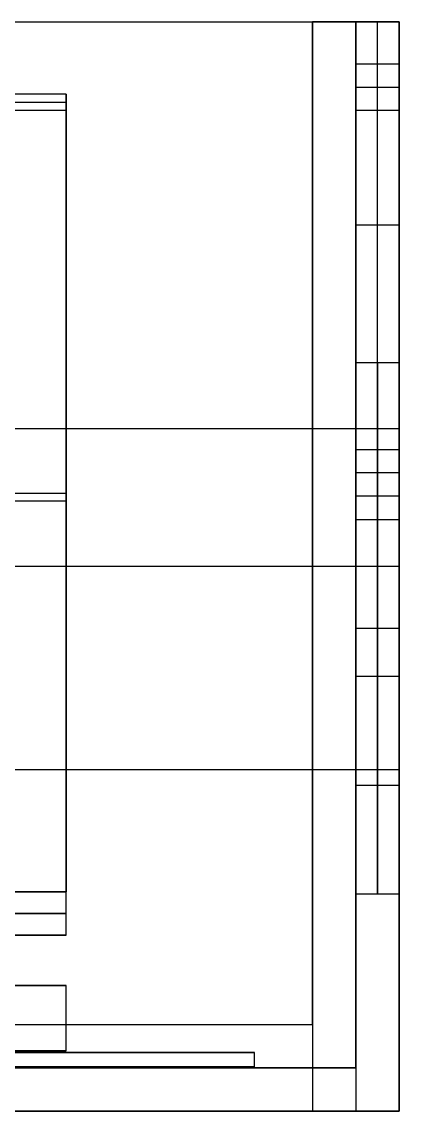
# Model space of a CAD drawing. Header units: millimetres. Extents: x 0 to 665, y 182 to 367.
# Drawn here: x 635.6 to 661.7, y 226.6 to 301.8 of the extents above; entities that cross this region are included whole.
import ezdxf

# ---------------------------------------------------------------- set-up
doc = ezdxf.new("R2010")
doc.units = ezdxf.units.MM
doc.header["$MEASUREMENT"] = 0
for name, color, linetype, true_color in [('Display Bracket', 254, 'Continuous', 0xd1d1ff), ('Inner Mount$booleaned (inner mount)', 18, 'Continuous', 0x000000), ('Outer Case$booleaned (outer)', 251, 'Continuous', 0x4a4a4a), ('Screen', 178, 'Continuous', 0x000054)]:
    doc.layers.add(name, color=color, linetype=linetype, true_color=true_color)

msp = doc.modelspace()

# ---------------------------------------------------------------- linework, layer by layer
at = {"layer": 'Display Bracket'}
for points in [[(638.651, 235.255, -50.5), (555.151, 235.255, -50.5), (471.651, 235.255, -50.5)], [(471.651, 235.255, 50.5), (555.151, 235.255, 50.5), (638.651, 235.255, 50.5)], [(638.651, 230.755, -50.5), (638.651, 233.005, -50.5), (638.651, 235.255, -50.5)], [(638.651, 230.755, 50.5), (638.651, 233.005, 50.5), (638.651, 235.255, 50.5)], [(638.651, 235.255, 50.5), (638.651, 235.255), (638.651, 235.255, -50.5)], [(638.651, 230.755, -50.5), (555.151, 230.755, -50.5), (471.651, 230.755, -50.5)], [(471.651, 230.755, 50.5), (555.151, 230.755, 50.5), (638.651, 230.755, 50.5)], [(638.651, 230.755, 50.5), (638.651, 230.755), (638.651, 230.755, -50.5)]]:
    msp.add_open_spline(points, degree=2, dxfattribs=at)
at = {"layer": 'Inner Mount$booleaned (inner mount)'}
for p, q in [((607.457, 269.284, -63.5), (638.651, 269.284, -63.5)), ((607.457, 268.735, -58.5), (638.651, 268.735, -58.5)), ((607.457, 241.738, -6.5), (638.651, 241.738, -6.5)), ((607.457, 238.738, -6.5), (638.651, 238.738, -6.5))]:
    msp.add_line(p, q, dxfattribs=at)
for points, degree in [([(638.651, 296.83, -63.5), (623.054, 296.83, -63.5), (607.457, 296.83, -63.5)], 2), ([(638.651, 241.738, -63.5), (638.651, 269.284, -63.5), (638.651, 296.83, -63.5)], 2), ([(638.651, 296.83, -63.5), (638.651, 296.466, -61.833), (638.651, 296.102, -60.167), (638.651, 295.738, -58.5)], 3), ([(607.457, 296.284, -61), (623.054, 296.284, -61), (638.651, 296.284, -61)], 2), ([(607.457, 295.738, -58.5), (623.054, 295.738, -58.5), (638.651, 295.738, -58.5)], 2), ([(638.651, 296.284, -61), (638.651, 269.011, -61), (638.651, 241.738, -61)], 2), ([(638.651, 295.738, -58.5), (638.651, 268.738, -58.5), (638.651, 241.738, -58.5)], 2), ([(638.651, 269.284, -63.5), (638.651, 269.101, -61.833), (638.651, 268.918, -60.167), (638.651, 268.735, -58.5)], 3), ([(607.457, 241.738, 50.5), (623.054, 241.738, 50.5), (638.651, 241.738, 50.5)], 2), ([(638.651, 241.738, -58.5), (623.054, 241.738, -58.5), (607.457, 241.738, -58.5)], 2), ([(638.651, 241.738, -63.5), (623.054, 241.738, -63.5), (607.457, 241.738, -63.5)], 2), ([(638.651, 241.731, -58.5), (638.651, 241.734, -60.167), (638.651, 241.736, -61.833), (638.651, 241.738, -63.5)], 3), ([(638.651, 238.738, -63.5), (638.651, 240.238, -63.5), (638.651, 241.738, -63.5)], 2), ([(638.651, 238.738, 50.5), (638.651, 240.238, 50.5), (638.651, 241.738, 50.5)], 2), ([(638.651, 241.738, 50.5), (638.651, 241.738, -4), (638.651, 241.738, -58.5)], 2), ([(638.651, 241.731, -58.5), (638.651, 241.735, -58.5), (638.651, 241.738, -58.5)], 2), ([(638.651, 241.738, -58.5), (638.651, 241.738, -61), (638.651, 241.738, -63.5)], 2), ([(638.651, 238.738, -6.5), (638.651, 240.238, -6.5), (638.651, 241.738, -6.5)], 2), ([(638.651, 241.738, -61), (638.651, 241.736, -61), (638.651, 241.735, -61)], 2), ([(607.457, 240.238, 50.5), (623.054, 240.238, 50.5), (638.651, 240.238, 50.5)], 2), ([(638.651, 240.238, -63.5), (623.054, 240.238, -63.5), (607.457, 240.238, -63.5)], 2), ([(638.651, 240.238, 50.5), (638.651, 240.238, -6.5), (638.651, 240.238, -63.5)], 2), ([(638.651, 238.738, -63.5), (555.151, 238.738, -63.5), (471.651, 238.738, -63.5)], 2), ([(607.457, 238.738, 50.5), (623.054, 238.738, 50.5), (638.651, 238.738, 50.5)], 2), ([(638.651, 238.738, 50.5), (638.651, 238.738, -6.5), (638.651, 238.738, -63.5)], 2)]:
    msp.add_open_spline(points, degree=degree, dxfattribs=at)
at = {"layer": 'Outer Case$booleaned (outer)'}
for p, q in [((655.651, 301.833, -71.5), (655.651, 232.583, -71.5)), ((661.651, 301.833, -71.5), (661.651, 232.583, -71.5)), ((658.651, 267.221, 1), (658.651, 287.778, 1)), ((661.651, 267.221, 1), (661.651, 287.778, 1)), ((661.651, 273.723, 69), (661.651, 226.583, 69)), ((658.651, 264.208, -65.5), (634.388, 264.208, -65.5)), ((655.651, 264.208, -68.5), (634.388, 264.208, -68.5)), ((655.651, 264.208, -74.5), (655.651, 264.208, -68.5)), ((658.651, 264.208, 67.5), (658.651, 264.208, 15.044)), ((658.651, 264.208, -50.5), (658.651, 264.208, -65.5)), ((661.651, 264.208, 67.5), (661.651, 264.208, 15.044)), ((661.651, 264.208, -50.5), (661.651, 264.208, -65.5)), ((661.651, 264.208, -74.5), (661.651, 264.208, -68.5)), ((661.651, 250.153, 67.5), (661.651, 250.153, 70.5)), ((658.651, 229.583, 1), (658.651, 241.583, 1)), ((661.651, 226.583, 1), (661.651, 241.583, 1)), ((661.651, 226.583, -71.442), (661.651, 232.583, -71.442)), ((658.651, 229.583, 1), (632.651, 229.583, 1)), ((661.651, 229.583, -74.442), (661.651, 229.583, -68.5)), ((661.651, 229.583, -68.5), (661.651, 229.583, -68.442)), ((658.651, 226.583, 1), (632.651, 226.583, 1))]:
    msp.add_line(p, q, dxfattribs=at)
for points in [[(448.651, 301.833, -67), (555.151, 301.833, -67), (661.651, 301.833, -67)], [(451.651, 301.833, -65.5), (555.151, 301.833, -65.5), (658.651, 301.833, -65.5)], [(454.651, 301.833, -68.5), (555.151, 301.833, -68.5), (655.651, 301.833, -68.5)], [(655.651, 301.833, -68.5), (658.651, 301.833, -68.5), (661.651, 301.833, -68.5)], [(661.651, 301.833, -74.5), (658.651, 301.833, -74.5), (655.651, 301.833, -74.5)], [(655.651, 301.833, -68.5), (655.651, 301.833, -71.5), (655.651, 301.833, -74.5)], [(655.651, 301.833, -74.5), (655.651, 264.208, -74.5), (655.651, 226.583, -74.5)], [(655.651, 232.583, -68.5), (655.651, 267.208, -68.5), (655.651, 301.833, -68.5)], [(661.651, 301.833, -71.5), (658.651, 301.833, -71.5), (655.651, 301.833, -71.5)], [(658.651, 301.833, -65.5), (660.151, 301.833, -65.5), (661.651, 301.833, -65.5)], [(658.651, 273.723, 67.5), (658.651, 287.778, 1), (658.651, 301.833, -65.5)], [(658.651, 301.833, -65.5), (658.651, 265.708, -65.5), (658.651, 229.583, -65.5)], [(658.651, 301.833, -68.5), (658.651, 301.833, -71.5), (658.651, 301.833, -74.5)], [(658.651, 301.833, -74.5), (658.651, 264.208, -74.5), (658.651, 226.583, -74.5)], [(660.151, 273.723, 67.5), (660.151, 287.778, 1), (660.151, 301.833, -65.5)], [(661.651, 273.723, 67.5), (661.651, 287.778, 1), (661.651, 301.833, -65.5)], [(661.651, 301.833, -65.5), (661.651, 264.208, -65.5), (661.651, 226.583, -65.5)], [(661.651, 301.833, -68.5), (661.651, 267.208, -68.5), (661.651, 232.583, -68.5)], [(661.651, 301.833, -68.5), (661.651, 301.833, -71.5), (661.651, 301.833, -74.5)], [(661.651, 301.833, -74.5), (661.651, 264.208, -74.5), (661.651, 226.583, -74.5)], [(661.651, 301.833, -65.5), (661.651, 301.833, -67), (661.651, 301.833, -68.5)], [(661.651, 301.833, -67), (661.651, 264.208, -67), (661.651, 226.583, -67)], [(658.651, 298.928, -61.248), (660.151, 298.928, -61.248), (661.651, 298.928, -61.248)], [(658.651, 297.328, -59.648), (660.151, 297.328, -59.648), (661.651, 297.328, -59.648)], [(658.651, 297.328, -62.848), (660.151, 297.328, -62.848), (661.651, 297.328, -62.848)], [(658.651, 295.728, -61.248), (660.151, 295.728, -61.248), (661.651, 295.728, -61.248)], [(661.651, 287.778, 1), (660.151, 287.778, 1), (658.651, 287.778, 1)], [(661.651, 278.27, -50.5), (660.151, 278.27, -50.5), (658.651, 278.27, -50.5)], [(658.651, 241.583, -50.5), (658.651, 259.927, -50.5), (658.651, 278.27, -50.5)], [(658.651, 278.27, -50.5), (658.651, 267.436), (658.651, 256.601, 50.5)], [(660.151, 241.583, -50.5), (660.151, 259.927, -50.5), (660.151, 278.27, -50.5)], [(660.151, 278.27, -50.5), (660.151, 267.436), (660.151, 256.601, 50.5)], [(661.651, 241.583, -50.5), (661.651, 259.927, -50.5), (661.651, 278.27, -50.5)], [(661.651, 278.27, -50.5), (661.651, 267.436), (661.651, 256.601, 50.5)], [(661.651, 273.723, 70.5), (555.151, 273.723, 70.5), (448.651, 273.723, 70.5)], [(661.651, 273.723, 69), (555.151, 273.723, 69), (448.651, 273.723, 69)], [(658.651, 273.723, 67.5), (555.151, 273.723, 67.5), (451.651, 273.723, 67.5)], [(661.651, 273.723, 67.5), (660.151, 273.723, 67.5), (658.651, 273.723, 67.5)], [(658.651, 229.583, 67.5), (658.651, 251.653, 67.5), (658.651, 273.723, 67.5)], [(661.651, 226.583, 70.5), (661.651, 250.153, 70.5), (661.651, 273.723, 70.5)], [(661.651, 273.723, 70.5), (661.651, 273.723, 69), (661.651, 273.723, 67.5)], [(661.651, 226.583, 67.5), (661.651, 250.153, 67.5), (661.651, 273.723, 67.5)], [(658.651, 272.293, 62.784), (660.151, 272.293, 62.784), (661.651, 272.293, 62.784)], [(658.651, 270.693, 64.384), (660.151, 270.693, 64.384), (661.651, 270.693, 64.384)], [(658.651, 270.693, 61.184), (660.151, 270.693, 61.184), (661.651, 270.693, 61.184)], [(658.651, 269.093, 62.784), (660.151, 269.093, 62.784), (661.651, 269.093, 62.784)], [(661.651, 267.436), (660.151, 267.436), (658.651, 267.436)], [(661.651, 264.208, -74.5), (658.651, 264.208, -74.5), (655.651, 264.208, -74.5)], [(661.651, 264.208, -65.5), (661.651, 264.208, -67), (661.651, 264.208, -68.5)], [(661.651, 259.927, -50.5), (660.151, 259.927, -50.5), (658.651, 259.927, -50.5)], [(661.651, 256.601, 50.5), (660.151, 256.601, 50.5), (658.651, 256.601, 50.5)], [(658.651, 256.601, 50.5), (658.651, 249.092, 50.5), (658.651, 241.583, 50.5)], [(660.151, 256.601, 50.5), (660.151, 249.092, 50.5), (660.151, 241.583, 50.5)], [(661.651, 256.601, 50.5), (661.651, 249.092, 50.5), (661.651, 241.583, 50.5)], [(661.651, 250.153, 70.5), (555.151, 250.153, 70.5), (448.651, 250.153, 70.5)], [(658.651, 250.153, 67.5), (555.151, 250.153, 67.5), (451.651, 250.153, 67.5)], [(661.651, 249.092, 50.5), (660.151, 249.092, 50.5), (658.651, 249.092, 50.5)], [(661.651, 241.583, -50.5), (660.151, 241.583, -50.5), (658.651, 241.583, -50.5)], [(658.651, 241.583, 50.5), (658.651, 241.583), (658.651, 241.583, -50.5)], [(661.651, 241.583, 50.5), (660.151, 241.583, 50.5), (658.651, 241.583, 50.5)], [(661.651, 241.583), (660.151, 241.583), (658.651, 241.583)], [(660.151, 241.583, 50.5), (660.151, 241.583), (660.151, 241.583, -50.5)], [(661.651, 241.583, 50.5), (661.651, 241.583), (661.651, 241.583, -50.5)], [(454.651, 232.583, -74.442), (555.151, 232.583, -74.442), (655.651, 232.583, -74.442)], [(454.651, 232.583, -68.5), (555.151, 232.583, -68.5), (655.651, 232.583, -68.5)], [(454.651, 232.583, -71.442), (555.151, 232.583, -71.442), (655.651, 232.583, -71.442)], [(655.651, 232.583, -74.442), (655.651, 229.583, -74.442), (655.651, 226.583, -74.442)], [(655.651, 232.583, -68.5), (655.651, 232.583, -71.471), (655.651, 232.583, -74.442)], [(661.651, 232.583, -74.442), (661.651, 229.583, -74.442), (661.651, 226.583, -74.442)], [(661.651, 232.583, -68.5), (661.651, 232.583, -71.471), (661.651, 232.583, -74.442)], [(661.651, 232.583, -68.442), (661.651, 229.583, -68.442), (661.651, 226.583, -68.442)], [(661.651, 232.583, -68.5), (661.651, 229.583, -68.5), (661.651, 226.583, -68.5)], [(661.651, 232.583, -68.5), (661.651, 232.583, -68.471), (661.651, 232.583, -68.442)], [(451.651, 229.583, -65.5), (555.151, 229.583, -65.5), (658.651, 229.583, -65.5)], [(454.651, 229.583, -74.442), (555.151, 229.583, -74.442), (655.651, 229.583, -74.442)], [(658.651, 229.583, 67.5), (616.91, 229.583, 67.5), (575.169, 229.583, 67.5)], [(658.651, 229.583, -65.5), (658.651, 229.583, 1), (658.651, 229.583, 67.5)], [(661.651, 226.583, -67), (555.151, 226.583, -67), (448.651, 226.583, -67)], [(658.651, 226.583, -65.5), (555.151, 226.583, -65.5), (451.651, 226.583, -65.5)], [(454.651, 226.583, -74.442), (555.151, 226.583, -74.442), (655.651, 226.583, -74.442)], [(661.651, 226.583, -68.442), (558.151, 226.583, -68.442), (454.651, 226.583, -68.442)], [(655.651, 226.583, -68.5), (555.151, 226.583, -68.5), (454.651, 226.583, -68.5)], [(454.651, 226.583, -71.442), (555.151, 226.583, -71.442), (655.651, 226.583, -71.442)], [(661.651, 226.583, 70.5), (618.41, 226.583, 70.5), (575.169, 226.583, 70.5)], [(658.651, 226.583, 67.5), (616.91, 226.583, 67.5), (575.169, 226.583, 67.5)], [(661.651, 226.583, 69), (618.41, 226.583, 69), (575.169, 226.583, 69)], [(655.651, 226.583, -74.5), (655.651, 226.583, -74.471), (655.651, 226.583, -74.442)], [(661.651, 226.583, -74.5), (658.651, 226.583, -74.5), (655.651, 226.583, -74.5)], [(661.651, 226.583, -68.5), (658.651, 226.583, -68.5), (655.651, 226.583, -68.5)], [(655.651, 226.583, -74.442), (655.651, 226.583, -71.471), (655.651, 226.583, -68.5)], [(655.651, 226.583, -74.442), (658.651, 226.583, -74.442), (661.651, 226.583, -74.442)], [(655.651, 226.583, -71.442), (658.651, 226.583, -71.442), (661.651, 226.583, -71.442)], [(661.651, 226.583, 67.5), (660.151, 226.583, 67.5), (658.651, 226.583, 67.5)], [(661.651, 226.583, -65.5), (660.151, 226.583, -65.5), (658.651, 226.583, -65.5)], [(658.651, 226.583, -65.5), (658.651, 226.583, 1), (658.651, 226.583, 67.5)], [(661.651, 226.583, 1), (660.151, 226.583, 1), (658.651, 226.583, 1)], [(658.651, 226.583, -74.5), (658.651, 226.583, -74.471), (658.651, 226.583, -74.442)], [(660.151, 226.583, -65.5), (660.151, 226.583, 1), (660.151, 226.583, 67.5)], [(661.651, 226.583, -68.442), (661.651, 226.583, -68.471), (661.651, 226.583, -68.5)], [(661.651, 226.583, 67.5), (661.651, 226.583, 69), (661.651, 226.583, 70.5)], [(661.651, 226.583, -65.5), (661.651, 226.583, 1), (661.651, 226.583, 67.5)], [(661.651, 226.583, -74.5), (661.651, 226.583, -74.471), (661.651, 226.583, -74.442)], [(661.651, 226.583, -65.5), (661.651, 226.583, -66.971), (661.651, 226.583, -68.442)], [(661.651, 226.583, -74.442), (661.651, 226.583, -71.471), (661.651, 226.583, -68.5)]]:
    msp.add_open_spline(points, degree=2, dxfattribs=at)
at = {"layer": 'Outer Case$booleaned (outer)', "extrusion": (-1, 0, 0)}
for points in [[(658.651, 298.928, -61.248), (658.651, 298.928, -59.648), (658.651, 297.328, -59.648), (658.651, 295.728, -59.648), (658.651, 295.728, -61.248), (658.651, 295.728, -62.848), (658.651, 297.328, -62.848), (658.651, 298.928, -62.848), (658.651, 298.928, -61.248)], [(661.651, 298.928, -61.248), (661.651, 298.928, -59.648), (661.651, 297.328, -59.648), (661.651, 295.728, -59.648), (661.651, 295.728, -61.248), (661.651, 295.728, -62.848), (661.651, 297.328, -62.848), (661.651, 298.928, -62.848), (661.651, 298.928, -61.248)], [(658.651, 272.293, 62.784), (658.651, 272.293, 64.384), (658.651, 270.693, 64.384), (658.651, 269.093, 64.384), (658.651, 269.093, 62.784), (658.651, 269.093, 61.184), (658.651, 270.693, 61.184), (658.651, 272.293, 61.184), (658.651, 272.293, 62.784)], [(661.651, 272.293, 62.784), (661.651, 272.293, 64.384), (661.651, 270.693, 64.384), (661.651, 269.093, 64.384), (661.651, 269.093, 62.784), (661.651, 269.093, 61.184), (661.651, 270.693, 61.184), (661.651, 272.293, 61.184), (661.651, 272.293, 62.784)]]:
    msp.add_rational_spline(points, [0.999999860338, 0.707106851018, 1, 0.707106781187, 1, 0.707106781187, 1, 0.707106781187, 1], degree=2, knots=[0, 0, 0, 2.513274, 2.513274, 5.026548, 5.026548, 7.539822, 7.539822, 10.053096, 10.053096, 10.053096], dxfattribs=at)
at = {"layer": 'Screen'}
for points in [[(651.651, 230.641, -55.5), (555.151, 230.641, -55.5), (458.651, 230.641, -55.5)], [(458.651, 230.641, 55.5), (555.151, 230.641, 55.5), (651.651, 230.641, 55.5)], [(651.651, 229.641, -55.5), (651.651, 230.141, -55.5), (651.651, 230.641, -55.5)], [(651.651, 229.641, 55.5), (651.651, 230.141, 55.5), (651.651, 230.641, 55.5)], [(651.651, 230.641, 55.5), (651.651, 230.641), (651.651, 230.641, -55.5)], [(651.651, 229.641, -55.5), (555.151, 229.641, -55.5), (458.651, 229.641, -55.5)], [(458.651, 229.641, 55.5), (555.151, 229.641, 55.5), (651.651, 229.641, 55.5)], [(651.651, 229.641, 55.5), (651.651, 229.641), (651.651, 229.641, -55.5)]]:
    msp.add_open_spline(points, degree=2, dxfattribs=at)

doc.saveas('drawing.dxf')
